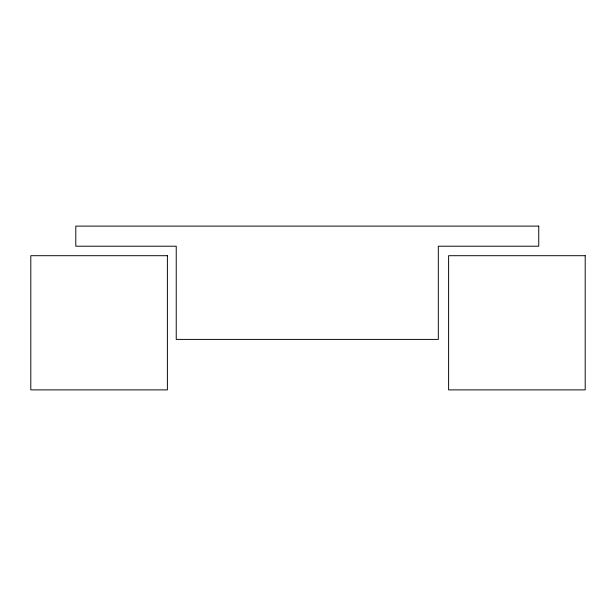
<?xml version="1.0" encoding="UTF-8"?>
<svg xmlns="http://www.w3.org/2000/svg" width="616" height="616" viewBox="0 0 616 616"><rect width="100%" height="100%" fill="white"/><g stroke="black" fill="none" stroke-linecap="round" stroke-linejoin="round"><path stroke-width="0.92" d="M538.746 226.118L75.799 226.118L75.799 246.208L176.23 246.208L176.23 339.408L438.315 339.408L438.315 246.208L538.746 246.208L538.746 226.118M167.39 255.702L30.8 255.702L30.8 389.882L167.39 389.882L167.39 255.702M585.2 255.702L448.61 255.702L448.61 389.882L585.2 389.882L585.2 255.702"/></g></svg>
